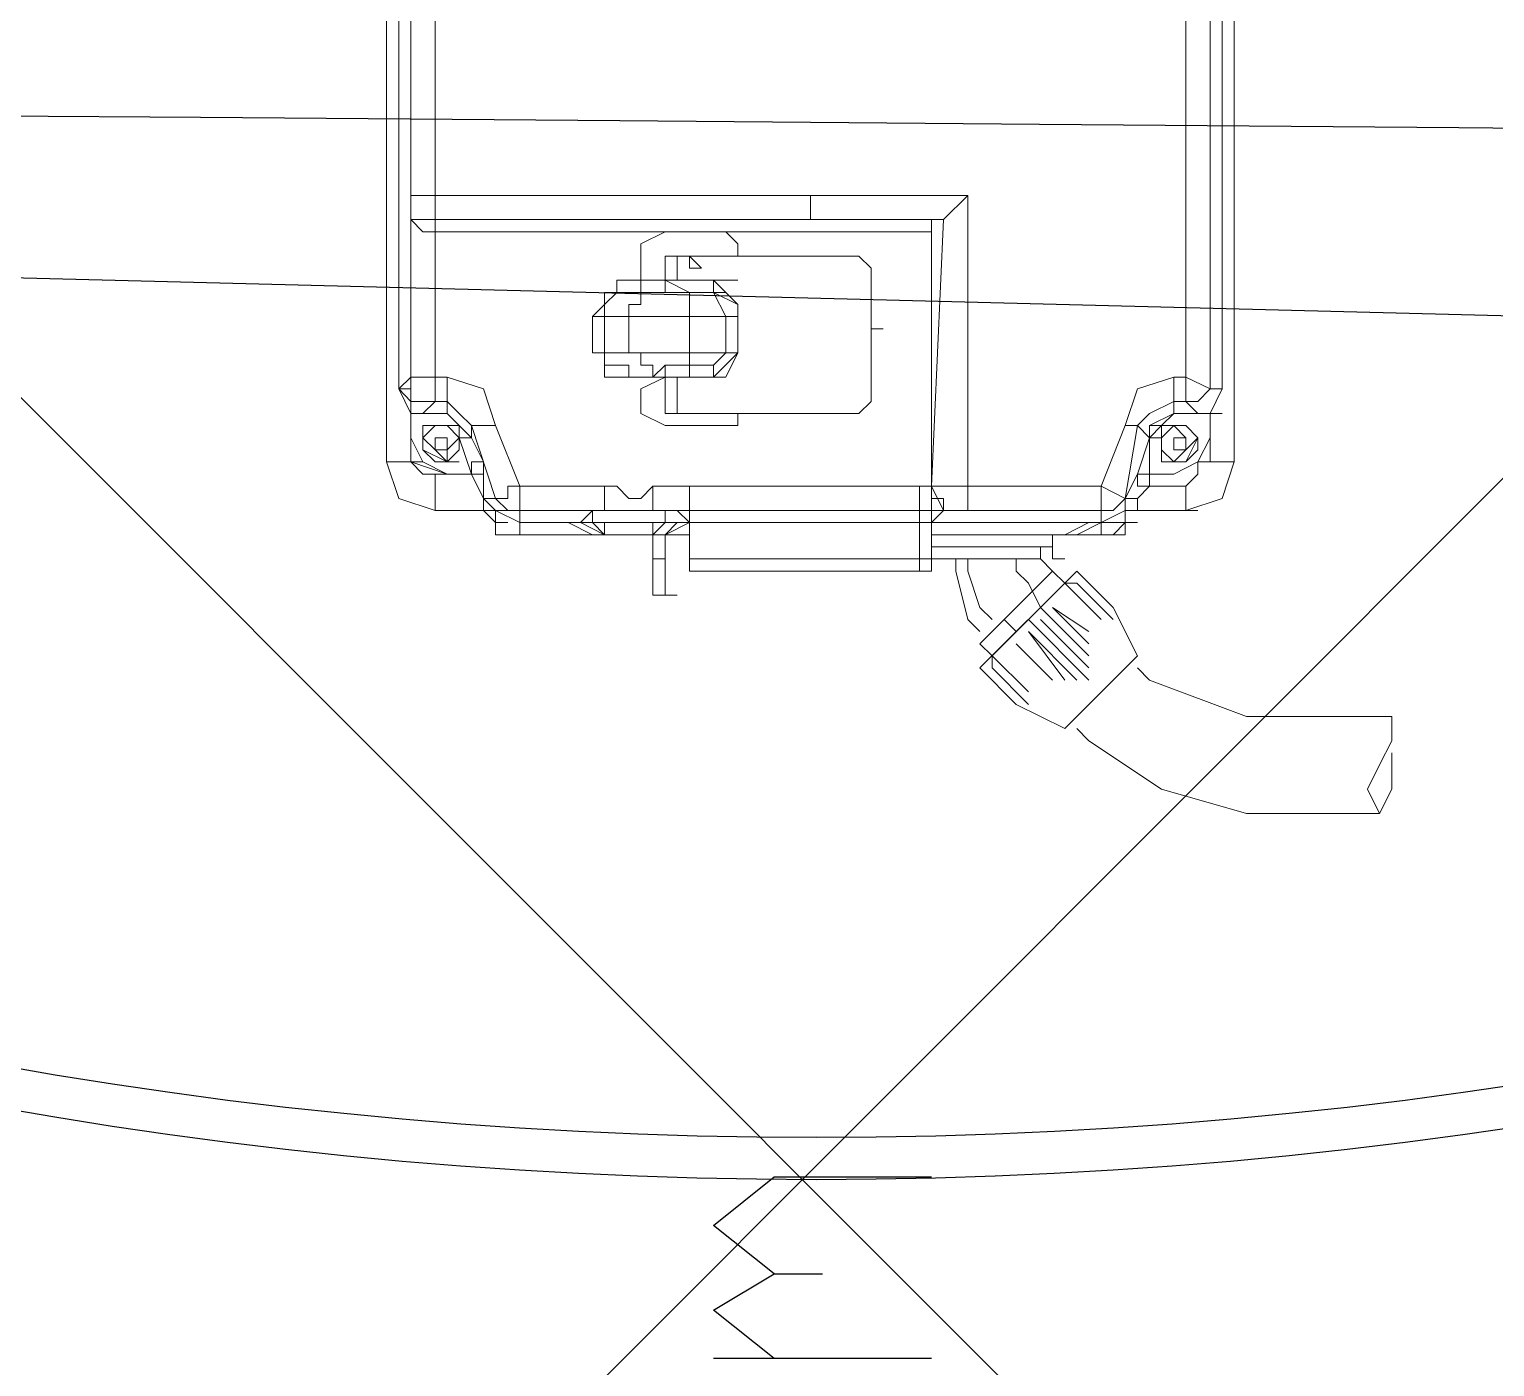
# Model space of a CAD drawing. Header units: millimetres. Extents: x -45 to 90, y -17 to 16.
# Drawn here: x 2.95 to 3.505, y -1.837 to -1.331 of the extents above; entities that cross this region are included whole.
import ezdxf

# ---------------------------------------------------------------- set-up
doc = ezdxf.new("R2010")
doc.units = ezdxf.units.MM
doc.header["$PDMODE"] = 3
doc.layers.add('PDF_Geometry', color=7, linetype='Continuous')

msp = doc.modelspace()

# ---------------------------------------------------------------- linework, layer by layer
at = {"color": 6}
msp.add_lwpolyline([(-0.00207, -1.34988), (23.64002, -1.95), (23.72089, 1.35), (0.00017, 1.35012)], close=True, dxfattribs=at)
at = {"color": 4}
for centre in [(3.24783, 0), (3.24778, -0.01594)]:
    msp.add_circle(centre, 1.75, dxfattribs=at)
at = {"color": 2}
for radius in [500.05823, 499.30823]:
    msp.add_arc((-0.82991, -500.05754), radius, 85.2352723, 89.9049106, dxfattribs=at)
at = {"color": 5}
msp.add_arc((-0.82991, -500.05754), 498.70823, 85.2352723, 89.9049106, dxfattribs=at)
at = {"color": 4}
msp.add_point((3.2425, -1.76593), dxfattribs=at)
at = {"layer": 'PDF_Geometry', "lineweight": 18}
for points in [[(3.08511, -1.07727), (3.08511, -1.08185), (3.08511, -1.49442), (3.08511, -1.06352)], [(3.406, -1.08644), (3.406, -1.49442), (3.406, -1.0681)], [(3.10803, -1.40274), (3.10345, -1.40274), (3.09428, -1.40274), (3.09428, -1.39816), (3.09428, -1.46233), (3.0897, -1.46673), (3.0897, -1.10477), (3.09428, -1.0956), (3.09886, -1.0956), (3.09886, -1.08185), (3.09428, -1.08185), (3.09428, -1.07727), (3.09886, -1.07727), (3.10345, -1.07727), (3.09886, -1.07727), (3.09886, -1.0956), (3.09428, -1.0956)], [(3.37391, -1.08644), (3.3785, -1.09102), (3.38308, -1.0956), (3.39225, -1.0956), (3.39683, -1.0956), (3.39225, -1.0956), (3.39683, -1.0956), (3.40142, -1.10477), (3.39683, -1.10936), (3.39683, -1.46673), (3.40142, -1.46673), (3.39683, -1.47609), (3.39225, -1.47609), (3.39683, -1.47609), (3.40142, -1.46673), (3.40142, -1.10477), (3.406, -1.10477)], [(3.40142, -1.08185), (3.39683, -1.08185), (3.39683, -1.0956), (3.40142, -1.0956), (3.39683, -1.0956), (3.40142, -1.10477), (3.40142, -1.46673)], [(3.09428, -1.4715), (3.09428, -1.47609), (3.0897, -1.46673), (3.0897, -1.10477)], [(3.09428, -1.10936), (3.09428, -1.39357), (3.10345, -1.39357), (3.10345, -1.39816), (3.10345, -1.40274), (3.24556, -1.40274), (3.24556, -1.39816), (3.24556, -1.39357), (3.30515, -1.39357), (3.29598, -1.40274), (3.24556, -1.40274), (3.24556, -1.39816), (3.24556, -1.39357), (3.10345, -1.39357), (3.10345, -1.10936)], [(3.38766, -1.10936), (3.38766, -1.46233), (3.38308, -1.46233), (3.36933, -1.46673), (3.36474, -1.48067), (3.35558, -1.50359), (3.30515, -1.50359), (3.30515, -1.39357)], [(3.29598, -1.50359), (3.2914, -1.50359), (3.29598, -1.50359), (3.2914, -1.50359), (3.29598, -1.40274), (3.2914, -1.40274), (3.10345, -1.40274), (3.09428, -1.40274), (3.09428, -1.39357), (3.09428, -1.39816), (3.09428, -1.40274), (3.09886, -1.40732), (3.10345, -1.40732), (3.10345, -1.46233), (3.10803, -1.46233), (3.12179, -1.46673), (3.12637, -1.48067), (3.13554, -1.50359), (3.16763, -1.50359), (3.17221, -1.50359), (3.17679, -1.50818), (3.18138, -1.50818), (3.18596, -1.50359), (3.19972, -1.50359), (3.28681, -1.50359)], [(3.2914, -1.40732), (3.10345, -1.40732), (3.10345, -1.40274), (3.10345, -1.40732)], [(3.18138, -1.42566), (3.18596, -1.42566), (3.19055, -1.42566), (3.18138, -1.42566), (3.18138, -1.41649), (3.18138, -1.41191), (3.19055, -1.40732), (3.21347, -1.40732), (3.21805, -1.41191), (3.21805, -1.41649)], [(3.19513, -1.42566), (3.19055, -1.42566), (3.19055, -1.41649), (3.19513, -1.41649)], [(3.19972, -1.42108), (3.2043, -1.42108), (3.19972, -1.42108)], [(3.18596, -1.43025), (3.19055, -1.43025), (3.19972, -1.43025), (3.20888, -1.43025), (3.20888, -1.42566), (3.19055, -1.42566), (3.19055, -1.43025), (3.18138, -1.43025), (3.18138, -1.42566), (3.17679, -1.42566), (3.17221, -1.42566), (3.17221, -1.43025), (3.16763, -1.43025), (3.16763, -1.43483), (3.16304, -1.43941)], [(3.21805, -1.43941), (3.21347, -1.43941), (3.21347, -1.45317), (3.19972, -1.45317), (3.19972, -1.43941), (3.17679, -1.43941), (3.17679, -1.43483), (3.18138, -1.43483), (3.18138, -1.43025), (3.18596, -1.43025), (3.18138, -1.43025), (3.17679, -1.43025), (3.17221, -1.43025), (3.16763, -1.43483), (3.16763, -1.43941), (3.17679, -1.43941), (3.17679, -1.45317), (3.19972, -1.45317), (3.19972, -1.45775), (3.20888, -1.45775), (3.21347, -1.45317), (3.21805, -1.45317), (3.20888, -1.46233), (3.21347, -1.46233), (3.20888, -1.46233), (3.21347, -1.46233), (3.20888, -1.46233), (3.20888, -1.45775), (3.20888, -1.46233), (3.19055, -1.46233), (3.19513, -1.46233), (3.19055, -1.46233), (3.19055, -1.47609), (3.19513, -1.47609), (3.2043, -1.47609), (3.20888, -1.47609), (3.21347, -1.47609)], [(3.2043, -1.42566), (3.20888, -1.42566), (3.21347, -1.42566), (3.20888, -1.42566), (3.19055, -1.42566), (3.19513, -1.42566), (3.19972, -1.42566)], [(3.19055, -1.43025), (3.19055, -1.42566), (3.19055, -1.43025), (3.19055, -1.42566), (3.19972, -1.43025), (3.2043, -1.43025)], [(3.20888, -1.43025), (3.20888, -1.42566), (3.20888, -1.43025)], [(3.21805, -1.43483), (3.20888, -1.43025), (3.20888, -1.42566)], [(3.21347, -1.42566), (3.21805, -1.42566)], [(3.16304, -1.45317), (3.16304, -1.43941), (3.16763, -1.43941), (3.16763, -1.45317), (3.17679, -1.45317), (3.18138, -1.45317), (3.18138, -1.45775), (3.18596, -1.45775), (3.18596, -1.46233), (3.19055, -1.45775), (3.19972, -1.45775), (3.19972, -1.46233), (3.20888, -1.46233), (3.20888, -1.45775)], [(3.26848, -1.444), (3.27306, -1.444)], [(3.18596, -1.46233), (3.18138, -1.46233), (3.17679, -1.46233), (3.17679, -1.45775), (3.17221, -1.45775), (3.16763, -1.45775), (3.16763, -1.45317), (3.16304, -1.45317), (3.16763, -1.45317), (3.16763, -1.45775), (3.16763, -1.46233), (3.17221, -1.46233), (3.17679, -1.46233), (3.18138, -1.46233), (3.18596, -1.46233), (3.19055, -1.46233), (3.18138, -1.46673), (3.18138, -1.4715), (3.18138, -1.47609), (3.19055, -1.48067), (3.20888, -1.48067), (3.21805, -1.48067), (3.21805, -1.47609)], [(3.20888, -1.46233), (3.19055, -1.46233), (3.19513, -1.46233), (3.19972, -1.46233), (3.19055, -1.46233), (3.19055, -1.45775)], [(3.10803, -1.46233), (3.10803, -1.4715), (3.10345, -1.4715), (3.09886, -1.47609), (3.09428, -1.47609), (3.09428, -1.4715), (3.0897, -1.46673), (3.09428, -1.46673)], [(3.19513, -1.46233), (3.19055, -1.46233), (3.19513, -1.46233), (3.19055, -1.46233), (3.18138, -1.46233)], [(3.2043, -1.46233), (3.20888, -1.46233), (3.21347, -1.46233)], [(3.38766, -1.50359), (3.37391, -1.50359), (3.36933, -1.50818), (3.36474, -1.50818), (3.36933, -1.49901), (3.37391, -1.48525), (3.36933, -1.48067), (3.37391, -1.47609), (3.38308, -1.4715), (3.38308, -1.46673), (3.38308, -1.46233)], [(3.3785, -1.48067), (3.38308, -1.47609), (3.39225, -1.47609), (3.38766, -1.4715), (3.39225, -1.4715), (3.39683, -1.46673), (3.38766, -1.46233), (3.38766, -1.46673), (3.38766, -1.4715), (3.38308, -1.4715), (3.38308, -1.47609), (3.37391, -1.48067), (3.37391, -1.48525), (3.37391, -1.49901), (3.36933, -1.49901), (3.37391, -1.49901), (3.37391, -1.50359), (3.36933, -1.50359), (3.36933, -1.49901), (3.37391, -1.49901), (3.36933, -1.49901)], [(3.12637, -1.48067), (3.12179, -1.48067), (3.1172, -1.48067), (3.11262, -1.47609), (3.10803, -1.4715), (3.10803, -1.47609), (3.11262, -1.48067), (3.1172, -1.48525), (3.1172, -1.48067), (3.12637, -1.50818), (3.13095, -1.50818), (3.13095, -1.50359), (3.13554, -1.50359), (3.13554, -1.51276), (3.16763, -1.51276), (3.16763, -1.50359)], [(3.09886, -1.47609), (3.09428, -1.47609), (3.09428, -1.48525), (3.09428, -1.48984), (3.09428, -1.49442), (3.09886, -1.49442), (3.09428, -1.49442), (3.10803, -1.49901), (3.1172, -1.49901), (3.12179, -1.50818), (3.12637, -1.50818), (3.13095, -1.51276), (3.13554, -1.51276), (3.13554, -1.51734), (3.12637, -1.51276), (3.12179, -1.50818), (3.12179, -1.49901), (3.12179, -1.49442), (3.1172, -1.48525), (3.11262, -1.48525), (3.11262, -1.48067), (3.10803, -1.47609)], [(3.09428, -1.47609), (3.09428, -1.48525), (3.09428, -1.47609)], [(3.11262, -1.49442), (3.10803, -1.49442), (3.11262, -1.48984), (3.11262, -1.48067), (3.10803, -1.48067), (3.10345, -1.48067), (3.09886, -1.48525), (3.09886, -1.48984), (3.10345, -1.49442), (3.10803, -1.49442), (3.10803, -1.48984)], [(3.20888, -1.47609), (3.19055, -1.47609), (3.19513, -1.47609)], [(3.36474, -1.48067), (3.36933, -1.48067), (3.36474, -1.50818), (3.36474, -1.51276), (3.35558, -1.51734), (3.35099, -1.51734), (3.34182, -1.52193), (3.34641, -1.52193), (3.35099, -1.52193)], [(3.38308, -1.47609), (3.39225, -1.47609), (3.39683, -1.47609), (3.40142, -1.47609), (3.39683, -1.47609), (3.39683, -1.48525), (3.39225, -1.49442), (3.38308, -1.49901), (3.39225, -1.49442), (3.39683, -1.49442), (3.39225, -1.49442), (3.38308, -1.49901), (3.37391, -1.49901)], [(3.37391, -1.48067), (3.3785, -1.48067), (3.37391, -1.48525), (3.3785, -1.48525)], [(3.39683, -1.48525), (3.39683, -1.47609), (3.39683, -1.48525)], [(3.12179, -1.49442), (3.1172, -1.49442), (3.1172, -1.49901), (3.11262, -1.48525)], [(3.08511, -1.49442), (3.0897, -1.50818), (3.10345, -1.51276), (3.12179, -1.51276), (3.12637, -1.51276), (3.12179, -1.51276), (3.12637, -1.51734), (3.12179, -1.51276), (3.12637, -1.51276), (3.12637, -1.51734), (3.12637, -1.52193), (3.13095, -1.52193)], [(3.36933, -1.50818), (3.36933, -1.51276), (3.36474, -1.51276), (3.36933, -1.51276), (3.38766, -1.51276), (3.40142, -1.50818), (3.406, -1.49442)], [(3.39225, -1.49442), (3.39225, -1.49901), (3.38766, -1.50359), (3.38766, -1.51276), (3.40142, -1.50818), (3.406, -1.49442), (3.39683, -1.49442)], [(3.10345, -1.49901), (3.1172, -1.49901)], [(3.12179, -1.49901), (3.1172, -1.49901), (3.12179, -1.49901)], [(3.37391, -1.49901), (3.38308, -1.49901), (3.37391, -1.49901)], [(3.18596, -1.51734), (3.19055, -1.51734), (3.18596, -1.51734), (3.16763, -1.51734), (3.16304, -1.51734), (3.16304, -1.51276), (3.15846, -1.51734), (3.15387, -1.51734), (3.13554, -1.51734), (3.12637, -1.51276), (3.12179, -1.51276), (3.12179, -1.50818)], [(3.18596, -1.50359), (3.18596, -1.51276), (3.16763, -1.51276), (3.16304, -1.51276), (3.16304, -1.51734), (3.19055, -1.51734), (3.19055, -1.51276), (3.19513, -1.51276), (3.19972, -1.51276), (3.18596, -1.51276), (3.19055, -1.51276), (3.19055, -1.51734), (3.19513, -1.51734), (3.19972, -1.51734), (3.19055, -1.51734), (3.19513, -1.51734)], [(3.2914, -1.51276), (3.29598, -1.51276), (3.2914, -1.51734), (3.28681, -1.51734), (3.28681, -1.51276), (3.19972, -1.51276), (3.19972, -1.50359), (3.19972, -1.51276), (3.19513, -1.51276), (3.19972, -1.51734), (3.19972, -1.5311), (3.19972, -1.53568), (3.28681, -1.53568), (3.2914, -1.53568), (3.2914, -1.5311), (3.28681, -1.5311), (3.28681, -1.53568)], [(3.33265, -1.5311), (3.2914, -1.5311), (3.2914, -1.51734), (3.29598, -1.51276), (3.2914, -1.51276), (3.2914, -1.50818), (3.29598, -1.50818), (3.29598, -1.51276), (3.2914, -1.51276), (3.30057, -1.51276), (3.2914, -1.51276), (3.28681, -1.51276), (3.28681, -1.50359), (3.2914, -1.50359)], [(3.10803, -1.51276), (3.10345, -1.51276), (3.12179, -1.51276), (3.12637, -1.51276), (3.13095, -1.51276)], [(3.16304, -1.51276), (3.16763, -1.51276)], [(3.19972, -1.51734), (3.19513, -1.51276)], [(3.35558, -1.52193), (3.36474, -1.52193), (3.36474, -1.51734), (3.36933, -1.51734), (3.36474, -1.51734), (3.36474, -1.51276), (3.36933, -1.51276), (3.38766, -1.51276), (3.39225, -1.51276)], [(3.13095, -1.51734), (3.12637, -1.51734), (3.12637, -1.52193), (3.13095, -1.52193), (3.13554, -1.52193), (3.13554, -1.51734), (3.15387, -1.51734), (3.15846, -1.51734), (3.16304, -1.51734), (3.15846, -1.51734)], [(3.15387, -1.51734), (3.16304, -1.52193), (3.15387, -1.51734), (3.15846, -1.51734), (3.16763, -1.52193), (3.18596, -1.52193), (3.18138, -1.52193), (3.17221, -1.52193), (3.17679, -1.52193)], [(3.19055, -1.51734), (3.19513, -1.51734), (3.19055, -1.52193), (3.18596, -1.52193), (3.18596, -1.51734), (3.18596, -1.52193), (3.19055, -1.52193), (3.19055, -1.5311), (3.18596, -1.5311), (3.18596, -1.52193), (3.19055, -1.51734), (3.18596, -1.51734), (3.16763, -1.51734), (3.16304, -1.51734), (3.16763, -1.52193), (3.16304, -1.52193), (3.16763, -1.52193)], [(3.16763, -1.51734), (3.16763, -1.52193), (3.16763, -1.51734)], [(3.19972, -1.51734), (3.19513, -1.51734), (3.19972, -1.51734), (3.19055, -1.52193)], [(3.35099, -1.51734), (3.34641, -1.51734), (3.34182, -1.51734), (3.33265, -1.51734), (3.32807, -1.51734), (3.32349, -1.51734), (3.31432, -1.51734), (3.30973, -1.51734), (3.30057, -1.51734), (3.29598, -1.51734), (3.2914, -1.51734)], [(3.34641, -1.52193), (3.35558, -1.51734)], [(3.35099, -1.51734), (3.35558, -1.51734), (3.35099, -1.51734)], [(3.35558, -1.51734), (3.36016, -1.51734)], [(3.16304, -1.52193), (3.16763, -1.52193), (3.16304, -1.52193)], [(3.19055, -1.52193), (3.18596, -1.52193)], [(3.18596, -1.52193), (3.19055, -1.52193)], [(3.19055, -1.52193), (3.19513, -1.52193)], [(3.19972, -1.52193), (3.19513, -1.52193), (3.19055, -1.52193)], [(3.19055, -1.52193), (3.19513, -1.52193)], [(3.19972, -1.52193), (3.19055, -1.52193)], [(3.19055, -1.52193), (3.19972, -1.52193)], [(3.34182, -1.52193), (3.33724, -1.52193), (3.33265, -1.52193), (3.32807, -1.52193), (3.32349, -1.52193), (3.3189, -1.52193), (3.30973, -1.52193), (3.30515, -1.52193), (3.30057, -1.52193), (3.29598, -1.52193), (3.2914, -1.52193)], [(3.2914, -1.52193), (3.29598, -1.52193), (3.30057, -1.52193), (3.30515, -1.52193), (3.30973, -1.52193), (3.31432, -1.52193), (3.3189, -1.52193), (3.32349, -1.52193), (3.32807, -1.52193), (3.33265, -1.52193), (3.33724, -1.52193), (3.34182, -1.52193)], [(3.33265, -1.52193), (3.33724, -1.52193), (3.33724, -1.52651), (3.2914, -1.52651)], [(3.2914, -1.5311), (3.2914, -1.52651), (3.2914, -1.52193), (3.33724, -1.52193)], [(3.29598, -1.52193), (3.30057, -1.52193)], [(3.34182, -1.52193), (3.34641, -1.52193)], [(3.34182, -1.52193), (3.34641, -1.52193)], [(3.34182, -1.52193), (3.34641, -1.52193)], [(3.33265, -1.52651), (3.33265, -1.5311), (3.33724, -1.53568), (3.34182, -1.54026), (3.35558, -1.55402)], [(3.33724, -1.52651), (3.33724, -1.5311), (3.34182, -1.5311)], [(3.19513, -1.54485), (3.19055, -1.54485), (3.18596, -1.54485), (3.18596, -1.5311)], [(3.19055, -1.5311), (3.19055, -1.54485), (3.18596, -1.54485)], [(3.19972, -1.5311), (3.19972, -1.53568)], [(3.29598, -1.5311), (3.30057, -1.5311), (3.30057, -1.53568), (3.30515, -1.55402), (3.30973, -1.5586)], [(3.31432, -1.55402), (3.30973, -1.54943), (3.30515, -1.53568), (3.30515, -1.5311)], [(3.32807, -1.58133), (3.31432, -1.56777), (3.34182, -1.54026), (3.33724, -1.53568), (3.30973, -1.56318), (3.31432, -1.56777), (3.31432, -1.57235)], [(3.35099, -1.56777), (3.33265, -1.54943), (3.32807, -1.54026), (3.32349, -1.53568), (3.32349, -1.5311)], [(3.35099, -1.5586), (3.33724, -1.54943), (3.35099, -1.56318), (3.33724, -1.54943)], [(3.3189, -1.55402), (3.32349, -1.5586)], [(3.35099, -1.57694), (3.32807, -1.55402)], [(3.34182, -1.57694), (3.32807, -1.5586), (3.34641, -1.57694), (3.32807, -1.5586)], [(3.35099, -1.57235), (3.33265, -1.55402), (3.35099, -1.57235)], [(3.32807, -1.58611), (3.31432, -1.57235), (3.32807, -1.58611)], [(3.36933, -1.57235), (3.37391, -1.57694), (3.41058, -1.59069), (3.41975, -1.59069), (3.46559, -1.59069), (3.46559, -1.59986), (3.46101, -1.60903), (3.45643, -1.61819), (3.46101, -1.62736), (3.46559, -1.61819), (3.46559, -1.60444)], [(3.46101, -1.62736), (3.41975, -1.62736), (3.41058, -1.62736), (3.3785, -1.61819), (3.35099, -1.59986), (3.34641, -1.59527)]]:
    msp.add_lwpolyline(points, dxfattribs=at)
for points in [[(3.30057, -1.51276), (3.35558, -1.51276), (3.35558, -1.50818), (3.35558, -1.50359), (3.36474, -1.50818), (3.36016, -1.51276), (3.35558, -1.51276), (3.35558, -1.51734), (3.35099, -1.51734), (3.34641, -1.51734), (3.34182, -1.51734), (3.33724, -1.51734), (3.33265, -1.51734), (3.32349, -1.51734), (3.3189, -1.51734), (3.30973, -1.51734), (3.30515, -1.51734), (3.29598, -1.51734), (3.2914, -1.51734), (3.2914, -1.51276), (3.2914, -1.50359), (3.2914, -1.40732), (3.2914, -1.40274), (3.2914, -1.50359), (3.29598, -1.51276), (3.30057, -1.51276), (3.29598, -1.51276), (3.2914, -1.50359), (3.30515, -1.50359), (3.30515, -1.50818), (3.30515, -1.51276)], [(3.26389, -1.41649), (3.26848, -1.42108), (3.26848, -1.4715), (3.26389, -1.47609), (3.19513, -1.47609), (3.19513, -1.46233), (3.20888, -1.46233), (3.21347, -1.46233), (3.21805, -1.45317), (3.21805, -1.43483), (3.21347, -1.43025), (3.20888, -1.42566), (3.19513, -1.42566), (3.19513, -1.41649)], [(3.2043, -1.42108), (3.19972, -1.41649), (3.19972, -1.42108)], [(3.21347, -1.43941), (3.20888, -1.43025), (3.19972, -1.43025), (3.19972, -1.43483), (3.19972, -1.43941)], [(3.21347, -1.43025), (3.20888, -1.43025)], [(3.10345, -1.4715), (3.09428, -1.4715), (3.09428, -1.46233), (3.10345, -1.46233)], [(3.10803, -1.47609), (3.09886, -1.47609), (3.09428, -1.47609), (3.09886, -1.47609)], [(3.11262, -1.48525), (3.11262, -1.48067), (3.10803, -1.48067), (3.09886, -1.48067), (3.09886, -1.48525), (3.09886, -1.48984), (3.10803, -1.49442), (3.11262, -1.48984)], [(3.11262, -1.48525), (3.10803, -1.48067), (3.10345, -1.48067), (3.09886, -1.48525), (3.10345, -1.48984), (3.10803, -1.48984)], [(3.11262, -1.48525), (3.11262, -1.48067), (3.10803, -1.48067), (3.10345, -1.48067), (3.09886, -1.48525), (3.10345, -1.48984), (3.10803, -1.49442), (3.11262, -1.48984)], [(3.39225, -1.48525), (3.38766, -1.48067), (3.38308, -1.48067), (3.3785, -1.48067), (3.3785, -1.48525), (3.3785, -1.49442), (3.38308, -1.49442), (3.38766, -1.49442)], [(3.38766, -1.49442), (3.39225, -1.48984), (3.39225, -1.48525), (3.38766, -1.48067), (3.3785, -1.48067), (3.3785, -1.48525), (3.3785, -1.48984), (3.38308, -1.49442)], [(3.38766, -1.48525), (3.38308, -1.48067), (3.3785, -1.48525), (3.3785, -1.48984), (3.38308, -1.49442), (3.38766, -1.48984)], [(3.39225, -1.48525), (3.38766, -1.48067), (3.38308, -1.48067), (3.3785, -1.48067), (3.3785, -1.48525), (3.3785, -1.48984), (3.38308, -1.49442), (3.38766, -1.48984)], [(3.09428, -1.48525), (3.09886, -1.49442), (3.10803, -1.49901), (3.09886, -1.49442)], [(3.10803, -1.48525), (3.10345, -1.48525), (3.10345, -1.48984), (3.10803, -1.48984)], [(3.38308, -1.48525), (3.38308, -1.48984), (3.38766, -1.48984), (3.38766, -1.48525)], [(3.39683, -1.48525), (3.39683, -1.48984), (3.39683, -1.49442), (3.39225, -1.49442)], [(3.10345, -1.49901), (3.09886, -1.49901), (3.09428, -1.49442), (3.08511, -1.49442), (3.0897, -1.50818), (3.10345, -1.51276)], [(3.1172, -1.49901), (3.10803, -1.49901)], [(3.12179, -1.49901), (3.1172, -1.49901)], [(3.19972, -1.51734), (3.19513, -1.51276), (3.19972, -1.51276), (3.19972, -1.51734), (3.28681, -1.51734), (3.28681, -1.5311), (3.19972, -1.5311)], [(3.36474, -1.51276), (3.36474, -1.51734), (3.36474, -1.51276), (3.36933, -1.51276)], [(3.14012, -1.51734), (3.13554, -1.51734)], [(3.34641, -1.52193), (3.35558, -1.51734), (3.35558, -1.52193), (3.36016, -1.52193), (3.36474, -1.51734), (3.35558, -1.51734), (3.36016, -1.51734), (3.35558, -1.51734)], [(3.36016, -1.51734), (3.35558, -1.51734)], [(3.16304, -1.52193), (3.15846, -1.52193), (3.13095, -1.52193)], [(3.19513, -1.52193), (3.19055, -1.52193)], [(3.34182, -1.52193), (3.34641, -1.52193), (3.35558, -1.52193), (3.35099, -1.52193), (3.34641, -1.52193)], [(3.30973, -1.57235), (3.34641, -1.53568), (3.36016, -1.54943), (3.36933, -1.56777), (3.34182, -1.59527), (3.32349, -1.58611)], [(3.34641, -1.54026), (3.36016, -1.55402), (3.34641, -1.54026), (3.34182, -1.54026)], [(3.32349, -1.56318), (3.33724, -1.57694)]]:
    msp.add_lwpolyline(points, close=True, dxfattribs=at)
at = {"layer": 'PDF_Geometry', "lineweight": 25}
for points in [[(3.2318, -1.80156), (3.20888, -1.78322), (3.2318, -1.76489), (3.2914, -1.76489)], [(3.2318, -1.83365), (3.20888, -1.81531), (3.2318, -1.80156), (3.25014, -1.80156)], [(3.2914, -1.83365), (3.20888, -1.83365)]]:
    msp.add_lwpolyline(points, dxfattribs=at)

doc.saveas('drawing.dxf')
